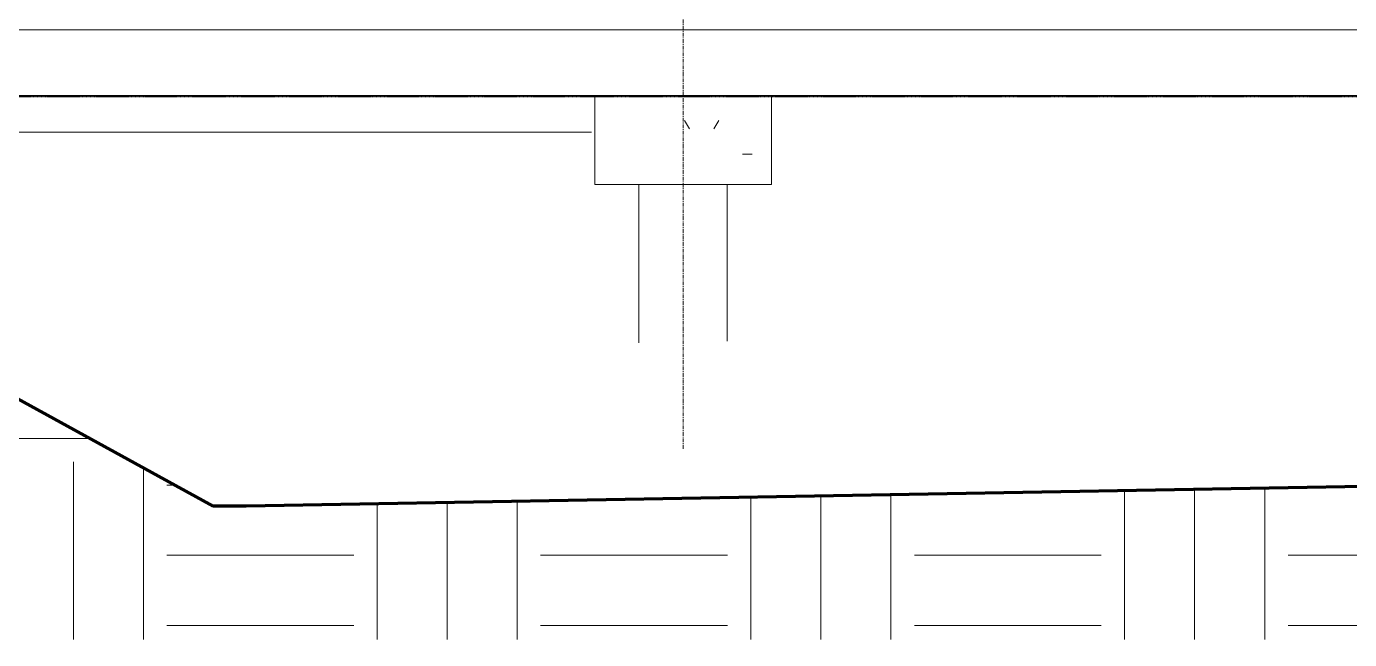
# Model space of a CAD drawing. Header units: millimetres. Extents: x -24070 to 93572, y -3360 to 13033.
# Drawn here: x 65128 to 69624, y -2642 to -561 of the extents above; entities that cross this region are included whole.
import ezdxf

# ---------------------------------------------------------------- set-up
doc = ezdxf.new("R2010")
doc.units = ezdxf.units.MM
doc.linetypes.add('Dash - Tight', pattern=[4.5, 3, -1.5])
doc.linetypes.add('Grid Line', pattern=[22.225, 12.7, -3.175, 3.175, -3.175])
for name, color, linetype, lineweight in [('A-FLOR', 192, 'Continuous', 9), ('A-FLOR-LEVL', 51, 'Continuous', 9), ('A-FLOR-MCUT', 51, 'Continuous', 9), ('C-TOPO', 7, 'Continuous', 9), ('S-FNDN', 32, 'Continuous', 9), ('S-GRID', 1, 'Continuous', 9)]:
    doc.layers.add(name, color=color, linetype=linetype, lineweight=lineweight)

msp = doc.modelspace()

# ---------------------------------------------------------------- hatches: boundary and pattern name
at = {"layer": 'C-TOPO'}
h = msp.add_hatch(dxfattribs=at)
h.set_pattern_fill('FP_19', color=256, style=0, pattern_type=2)
h.set_pattern_definition([(0, (58620, 1850), (635, 635), [635, -635]), (0, (58620, 2088.1), (635, 635), [635, -635]), (0, (58620, 2326.25), (635, 635), [635, -635]), (90, (58699.34, 2405.6), (-635, 635), [635, -635]), (90, (58937.5, 2405.6), (-635, 635), [635, -635]), (90, (59175.6, 2405.6), (-635, 635), [635, -635])])
h.paths.add_polyline_path([(73237.3, -2642.4), (82352.1, -2642.4), (82352.1, -2150.6), (73840.3, -2053.2), (73650.5, -2057.6), (73454.1, -2056.5), (73237.3, -2049), (72547, -2116.1), (72415.6, -2111.4), (72263.3, -2095.5), (72022.2, -2082.1), (65875.3, -2190), (65762.5, -2190), (64059.6, -1255.4), (64059.6, -2642.4), (72958, -2642.4)], flags=0)
at = {"layer": 'S-FNDN'}
h = msp.add_hatch(dxfattribs=at)
h.set_pattern_fill('FP_18', color=256, style=0, pattern_type=2)
h.set_pattern_definition([(0, (58619.97, 1850), (812.8, 203.2), [33.528, -576.072, 33.528, -576.072, -3251.2]), (0, (58619.97, 1850), (812.8, 203.2), [-1219.2, 33.528, -1185.672, 33.528, -576.072, -1422.4]), (0, (58619.97, 1850), (812.8, 203.2), [-3048, 33.528, -372.872, 33.528, -982.472]), (120, (58924.77, 1951.6), (-582.3764, 602.3054), [33.528, -576.072, 33.528, -576.072, -3251.2]), (120, (58924.77, 1951.6), (-582.3764, 602.3054), [-1219.2, 33.528, -1185.672, 33.528, -576.072, -1422.4]), (120, (58924.77, 1951.6), (-582.3764, 602.3054), [-3048, 33.528, -372.872, 33.528, -982.472]), (240, (59026.37, 2358), (-230.4236, -805.5054), [33.528, -576.072, 33.528, -576.072, -3251.2]), (240, (59026.37, 2358), (-230.4236, -805.5054), [-1219.2, 33.528, -1185.672, 33.528, -576.072, -1422.4]), (240, (59026.37, 2358), (-230.4236, -805.5054), [-3048, 33.528, -372.872, 33.528, -982.472])])
h.paths.add_polyline_path([(67659.6, -1097), (67659.6, -797), (67059.6, -797), (67059.6, -1097), (67606, -1097)], flags=0)

# ---------------------------------------------------------------- linework, layer by layer
at = {"layer": 'A-FLOR', "lineweight": 35}
msp.add_line((73359.6, -797), (62216.8, -797), dxfattribs=at)
at = {"layer": 'A-FLOR-LEVL', "linetype": 'Dash - Tight'}
msp.add_line((32606.9, -800), (80341.3, -800), dxfattribs=at)
at = {"layer": 'A-FLOR-MCUT'}
msp.add_line((73359.6, -572), (62216.8, -572), dxfattribs=at)
at = {"layer": 'C-TOPO'}
for p, q in [((65098.5, -920), (67048.5, -920)), ((67021.8, -920), (67048.5, -920)), ((65577.2, -2088.3), (64059.6, -1255.4)), ((65577.2, -2088.3), (65762.5, -2190)), ((72022.2, -2082.1), (65875.3, -2190)), ((65762.5, -2190), (65875.3, -2190)), ((65764.4, -2190), (65762.5, -2190)), ((65781.9, -2190), (65875.3, -2190))]:
    msp.add_line(p, q, dxfattribs=at)
at = {"layer": 'C-TOPO', "lineweight": 70}
for p, q in [((65577.2, -2088.3), (64059.6, -1255.4)), ((65762.5, -2190), (65577.2, -2088.3)), ((72022.2, -2082.1), (65875.3, -2190)), ((65875.3, -2190), (65762.5, -2190))]:
    msp.add_line(p, q, dxfattribs=at)
at = {"layer": 'S-FNDN'}
for p, q in [((67059.6, -1097), (67059.6, -797)), ((67659.6, -1097), (67659.6, -797)), ((67659.6, -1097), (67059.6, -1097)), ((67209.6, -1097), (67209.6, -1634.7)), ((67509.6, -1629.4), (67509.6, -1097))]:
    msp.add_line(p, q, dxfattribs=at)
at = {"layer": 'S-GRID', "linetype": 'Grid Line'}
msp.add_line((67359.6, -1995), (67359.6, 11733.1), dxfattribs=at)

doc.saveas('drawing.dxf')
